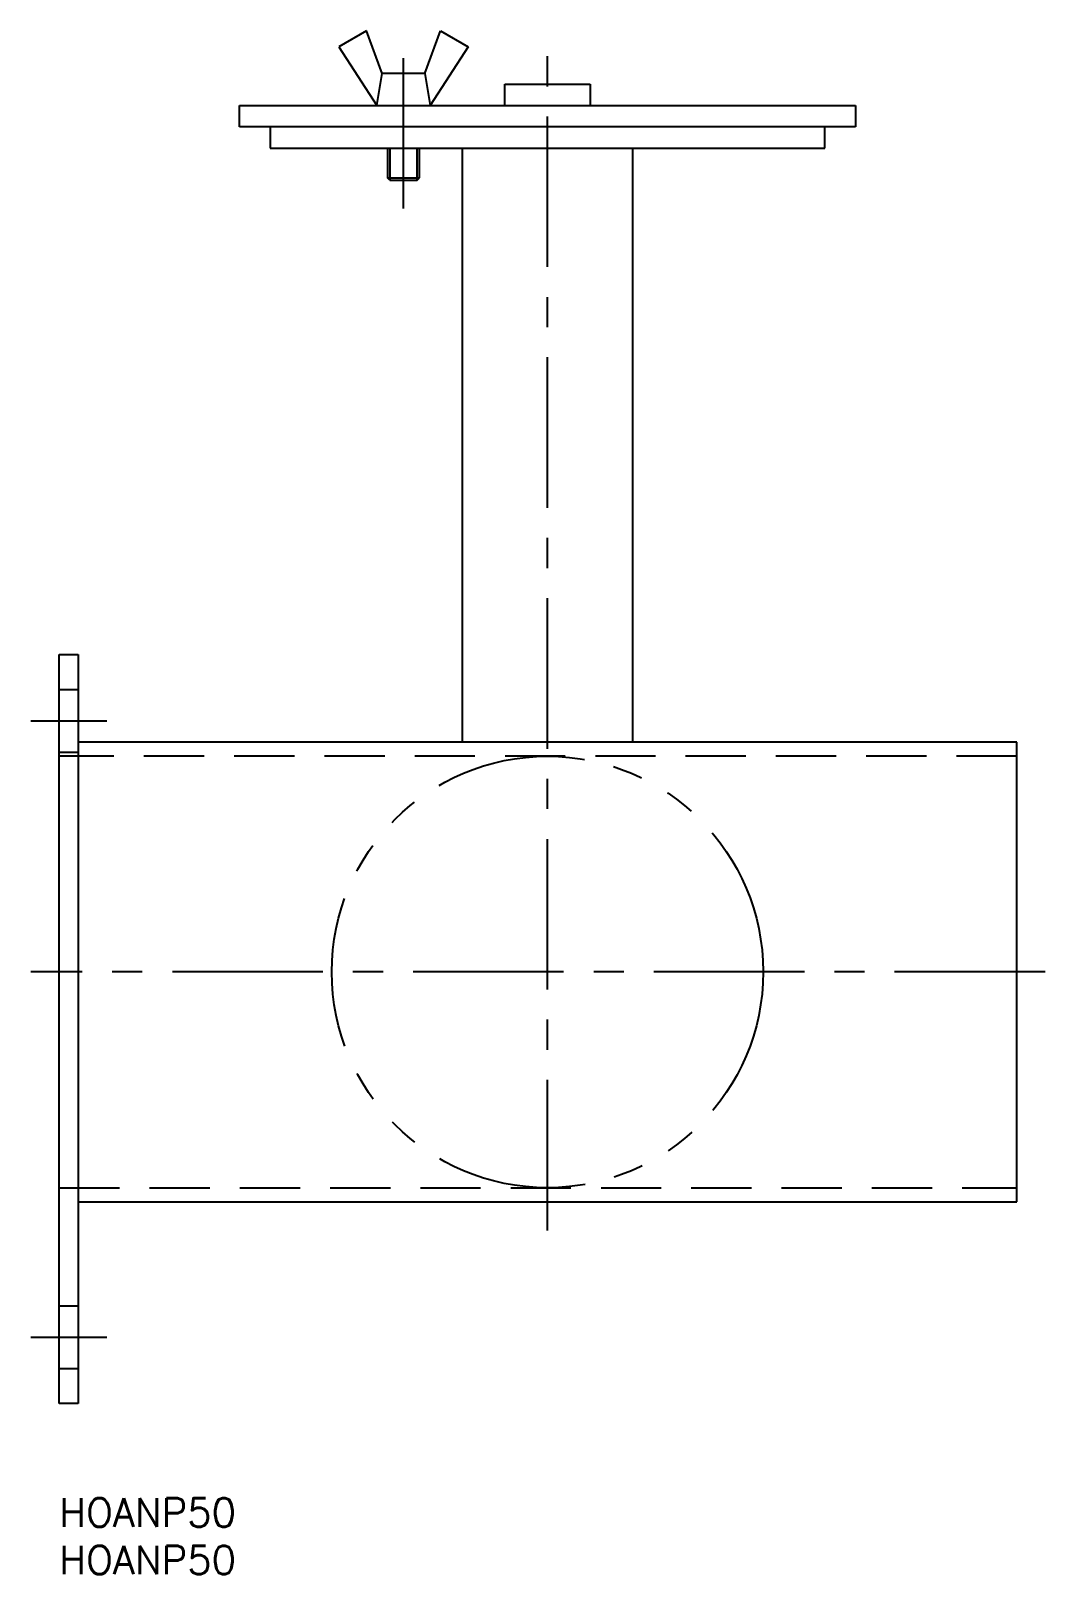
# Model space of a CAD drawing. Extents: x -3 to 104, y -8 to 155.
import ezdxf

# ---------------------------------------------------------------- set-up
doc = ezdxf.new("R2010")
doc.units = 0
doc.header["$LTSCALE"] = 0.5
for name, pattern in [('CENTER', [50.8, 31.75, -6.35, 6.35, -6.35]), ('DASHED', [19.05, 12.7, -6.35]), ('PHANTOM', [63.5, 31.75, -6.35, 6.35, -6.35, 6.35, -6.35])]:
    doc.linetypes.add(name, pattern=pattern)
for name, color, linetype in [('MSM_CENTER', 1, 'CENTER'), ('MSM_CONTINUOUS', 7, 'CONTINUOUS'), ('MSM_DASHED', 4, 'DASHED'), ('MSM_IMAGINARY', 6, 'PHANTOM'), ('MSM_NARROW', 5, 'CONTINUOUS'), ('MSM_PART_NUMBER', 7, 'CONTINUOUS')]:
    doc.layers.add(name, color=color, linetype=linetype)
doc.styles.get("Standard").update_dxf_attribs({"font": 'txt.shx', "height": 3, "bigfont": 'bigfont.shx'})

# ---------------------------------------------------------------- blocks, each defined once
blk = doc.blocks.new('*U2')
at = {"layer": 'MSM_PART_NUMBER'}
blk.add_text('HOANP50', height=3, dxfattribs=at).set_placement((0, -3))
blk = doc.blocks.new('*U3')
at = {"layer": 'MSM_PART_NUMBER'}
blk.add_text('HOANP50', height=3, dxfattribs=at).set_placement((0, -8))

msp = doc.modelspace()

# ---------------------------------------------------------------- linework, layer by layer
at = {"layer": 'MSM_CENTER'}
for p, q in [((36.31, 136), (36.31, 153.25)), ((51.5, 28.25), (51.5, 152.13)), ((-3, 82), (5, 82)), ((104, 55.5), (-3, 55.5)), ((-3, 17), (5, 17))]:
    msp.add_line(p, q, dxfattribs=at)
at = {"layer": 'MSM_CONTINUOUS'}
for p, q in [((32.42, 154.75), (29.5, 153.06)), ((34.06, 150.25), (32.42, 154.75)), ((38.56, 150.25), (40.2, 154.75)), ((40.2, 154.75), (43.12, 153.06)), ((29.5, 153.06), (33.5, 146.88)), ((43.12, 153.06), (39.13, 146.88)), ((33.5, 146.88), (34.06, 150.25)), ((38.56, 150.25), (34.06, 150.25)), ((38.56, 150.25), (39.13, 146.88)), ((47, 146.88), (47, 149.13)), ((47, 149.13), (56, 149.13)), ((56, 149.13), (56, 146.88)), ((19, 144.63), (19, 146.88)), ((19, 146.88), (84, 146.88)), ((84, 146.88), (84, 144.63)), ((84, 144.63), (19, 144.63)), ((22.25, 144.63), (22.25, 142.38)), ((80.75, 142.38), (80.75, 144.63)), ((22.25, 142.38), (80.75, 142.38)), ((34.63, 142.38), (34.63, 139.25)), ((38, 139.25), (38, 142.38)), ((42.5, 142.38), (42.5, 79.75)), ((60.5, 79.75), (60.5, 142.38)), ((34.88, 139), (34.63, 139.25)), ((34.63, 139.25), (38, 139.25)), ((34.88, 139), (37.75, 139)), ((37.75, 139), (38, 139.25)), ((0, 89), (2, 89)), ((0, 10), (0, 89)), ((2, 89), (2, 10)), ((101, 79.75), (2, 79.75)), ((101, 31.25), (101, 79.75)), ((2, 31.25), (101, 31.25)), ((2, 10), (0, 10))]:
    msp.add_line(p, q, dxfattribs=at)
at = {"layer": 'MSM_DASHED'}
for p, q in [((0, 85.3), (2, 85.3)), ((0, 78.7), (2, 78.7)), ((101, 78.25), (0, 78.25)), ((0, 32.75), (101, 32.75)), ((0, 20.3), (2, 20.3)), ((0, 13.7), (2, 13.7))]:
    msp.add_line(p, q, dxfattribs=at)
at = {"layer": 'MSM_IMAGINARY'}
msp.add_circle((51.5, 55.5), 22.75, dxfattribs=at)
at = {"layer": 'MSM_NARROW'}
for p, q in [((34.88, 142.38), (34.88, 139)), ((37.75, 139), (37.75, 142.38))]:
    msp.add_line(p, q, dxfattribs=at)

# ---------------------------------------------------------------- block references
at = {"layer": 'MSM_CONTINUOUS'}
for name in ['*U2', '*U3']:
    msp.add_blockref(name, (0, 0), dxfattribs=at)

doc.saveas('drawing.dxf')
